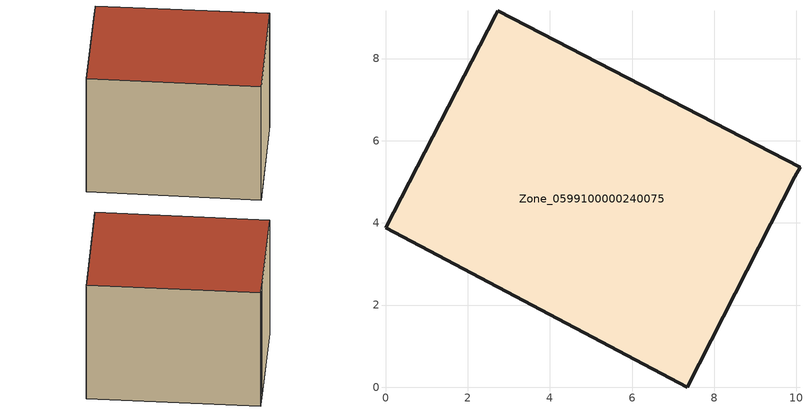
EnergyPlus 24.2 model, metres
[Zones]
Zone_0599100000240075
 floor ground (C_G): 10.09,5.36 9.96,5.12 7.35,0 0,3.88 2.29,8.31 2.68,9.07 2.73,9.16 z0
 wall outside (C_F): 10.09,5.36 2.73,9.16 2.68,9.07 2.29,8.31 0,3.88 7.35,0 9.96,5.12 10.09,5.36 z0:6.58
 roof outside (C_R): 9.96,5.12 10.09,5.36 2.73,9.16 2.68,9.07 2.29,8.31 0,3.88 7.35,0 z6.58
[BUILDING]
Pand.0599100000240075: North Axis=0; Terrain=City; Loads Convergence Tolerance Value=0.04; Temperature Convergence Tolerance Value=0.4; Solar Distribution=FullExterior; Maximum Number of Warmup Days=25; Minimum Number of Warmup Days=1
[Site:Location]
Rotterdam.The.Hague.AP_ZH_NLD Design_Conditions: Latitude=51.96; Longitude=4.45; Time Zone=1; Elevation=-4.5
[SITE:GROUNDTEMPERATURE:BUILDINGSURFACE]
18, 18, 18, 18, 18, 18, 18, 18, 18, 18, 18, 18
[MATERIAL] Thermal Absorptance=0.9; Solar Absorptance=0.7; Visible Absorptance=0.7
Name | Roughness | Thickness | Conductivity | Density | Specific Heat
G.TC.1946-1964 | MediumSmooth | 0.15 | 1 | 540 | 1210
F.TC.1946-1964 | Rough | 0.3 | 0.857143 | 1920 | 840
R.TC.1946-1964 | MediumRough | 0.2 | 0.235294 | 1500 | 1000
[CONSTRUCTION]
C_G: G.TC.1946-1964
C_F: F.TC.1946-1964
C_R: R.TC.1946-1964
[ZONE]
Zone_0599100000240075: Type=1; Multiplier=1; Ceiling Height=Autocalculate; Volume=Autocalculate; Floor Area=autocalculate; Part of Total Floor Area=Yes
[ZONEINFILTRATION:DESIGNFLOWRATE]
Infil_Zone_0599100000240075: Zone or ZoneList or Space or SpaceList=Zone_0599100000240075; Schedule=AlwaysOn; Design Flow Rate Calculation Method=Flow/Area; Flow Rate per Floor Area=0.003; Constant Term Coefficient=1; Temperature Term Coefficient=0; Velocity Term Coefficient=0; Velocity Squared Term Coefficient=0
[HVACTEMPLATE:ZONE:IDEALLOADSAIRSYSTEM]
Zone_0599100000240075: Maximum Heating Supply Air Temperature=50; Minimum Cooling Supply Air Temperature=13; Maximum Heating Supply Air Humidity Ratio=0.0156; Minimum Cooling Supply Air Humidity Ratio=0.0077; Heating Limit=NoLimit; Cooling Limit=NoLimit; Dehumidification Control Type=ConstantSensibleHeatRatio; Cooling Sensible Heat Ratio=0.7; Dehumidification Setpoint=60; Humidification Control Type=None; Humidification Setpoint=30; Outdoor Air Method=None; Outdoor Air Flow Rate per Person=0.00944; Outdoor Air Flow Rate per Zone Floor Area=0; Outdoor Air Flow Rate per Zone=0; Demand Controlled Ventilation Type=None; Outdoor Air Economizer Type=NoEconomizer; Heat Recovery Type=None; Sensible Heat Recovery Effectiveness=0.7; Latent Heat Recovery Effectiveness=0.65
[ZONECONTROL:THERMOSTAT]
ThermostatControl_Zone_0599100000240075: Zone or ZoneList=Zone_0599100000240075; Control Type Schedule=DualSetpointControlType; Control 1=Thermostat_Zone_0599100000240075; Temperature Difference Between Cutout And Setpoint=0
[THERMOSTATSETPOINT:DUALSETPOINT]
Thermostat_Zone_0599100000240075: Heating Setpoint Temperature Schedule=HeatingSetpoint_Zone_0599100000240075; Cooling Setpoint Temperature Schedule=CoolingSetpoint_Zone_0599100000240075
[SCHEDULE:COMPACT]
HeatingSetpoint_Zone_0599100000240075: Through: 12/31, For: AllDays, Until: 24:00, 21
CoolingSetpoint_Zone_0599100000240075: Through: 12/31, For: AllDays, Until: 24:00, 24
DualSetpointControlType: Through: 12/31, For: AllDays, Until: 24:00, 4
AlwaysOn: Through: 12/31, For: AllDays, Until: 24:00, 1
